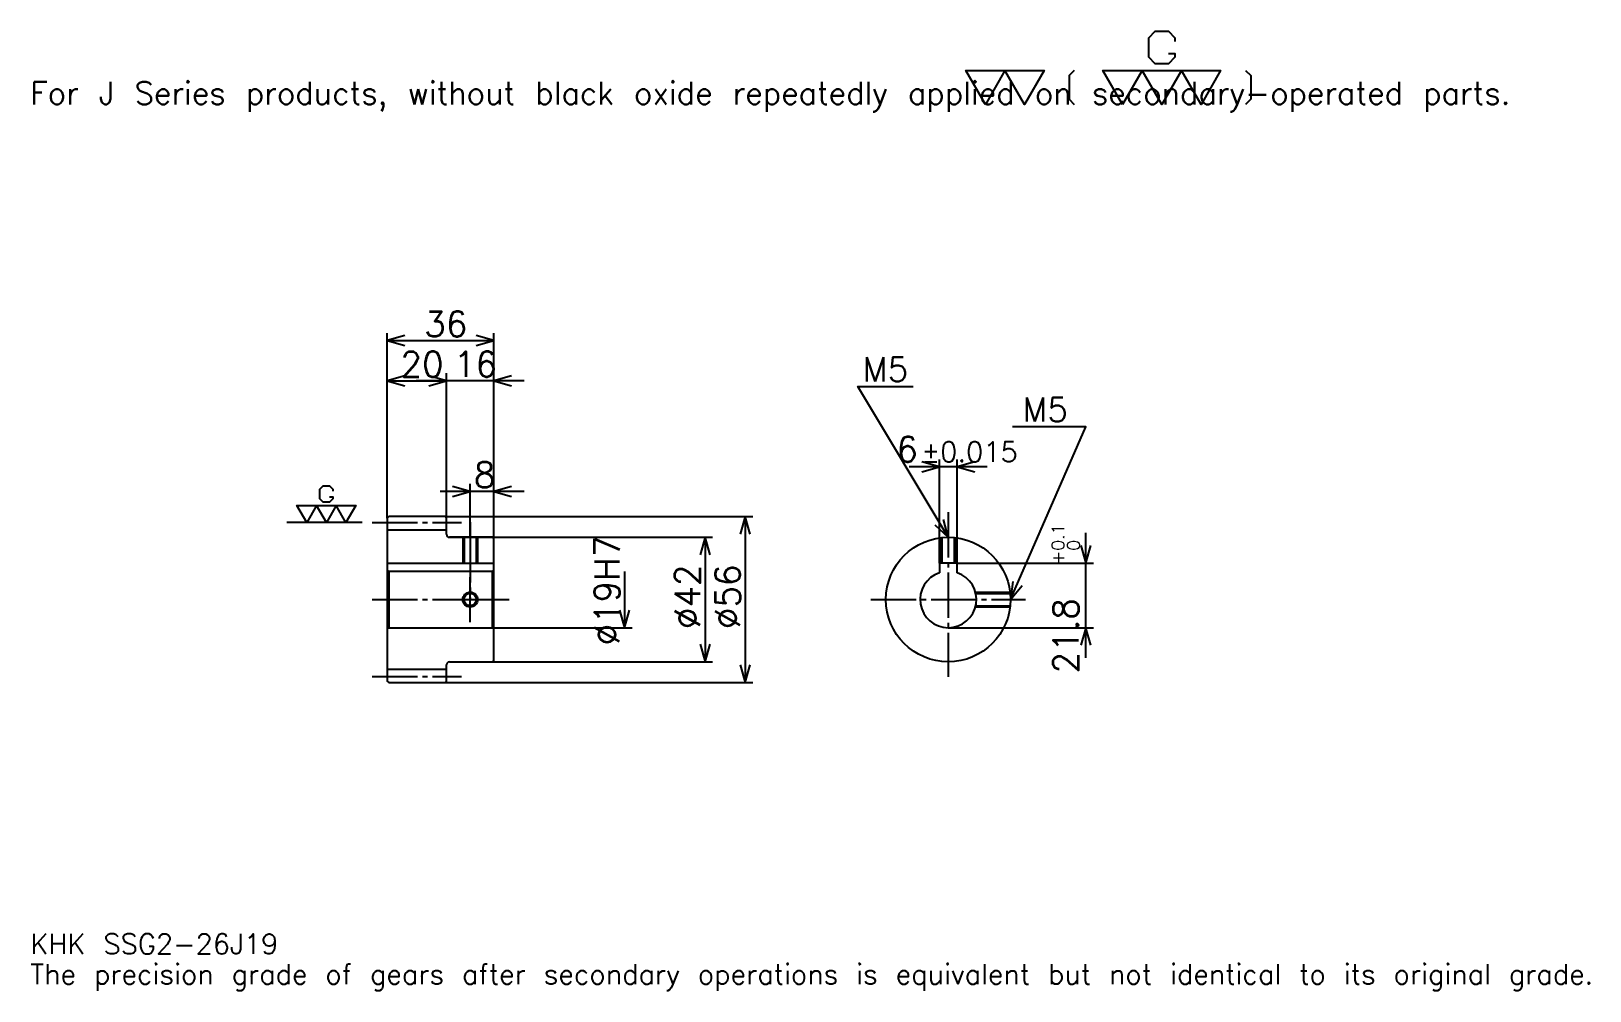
# Model space of a CAD drawing. Extents: x 17 to 543, y 6 to 330.
import ezdxf

# ---------------------------------------------------------------- set-up
doc = ezdxf.new("R2010")
doc.units = 0
doc.linetypes.add('DASHDOT', pattern=[20.347826, 15.26087, -1.695652, 1.695652, -1.695652])
doc.layers.get('0').update_dxf_attribs({"linetype": 'CONTINUOUS'})
doc.layers.add('DASHDOT', color=6, linetype='DASHDOT')
doc.styles.add('KANJI', font='TXT', dxfattribs={"bigfont": 'BIGFONT'})

msp = doc.modelspace()

# ---------------------------------------------------------------- linework, layer by layer
at = {"color": 5}
for p, q in [((137.347839, 166.195648), (137.347839, 228.086945)), ((173.347839, 166.195648), (173.347839, 228.086945)), ((137.347839, 225.543472), (173.347839, 225.543472)), ((137.347839, 211.978256), (157.347839, 211.978256)), ((183.521759, 211.978256), (147.17392, 211.978256)), ((157.347839, 166.195648), (157.347839, 214.521729)), ((323.608704, 150.495651), (323.608704, 185.478256)), ((329.608704, 150.495651), (329.608704, 185.478256)), ((339.782623, 182.934784), (313.434784, 182.934784)), ((183.521759, 174.673904), (155.17392, 174.673904)), ((165.347839, 166.195648), (165.347839, 177.217392)), ((137.347839, 165.695648), (137.347839, 166.195648)), ((156.847839, 166.195648), (173.347839, 166.195648)), ((157.347839, 165.695648), (157.347839, 166.195648)), ((165.347839, 159.195648), (165.347839, 166.195648)), ((165.347839, 159.195648), (165.347839, 166.195648)), ((173.347839, 166.195648), (260.67392, 166.195648)), ((173.347839, 158.695648), (173.347839, 166.195648)), ((258.130432, 166.195648), (258.130432, 110.195648)), ((158.347839, 159.195648), (173.347839, 159.195648)), ((173.347839, 159.195648), (247.108704, 159.195648)), ((244.565231, 159.195648), (244.565231, 117.195648)), ((373.043488, 118.521736), (373.043488, 160.669556)), ((217.434799, 147.695648), (217.434799, 128.695648)), ((329.608704, 150.495651), (375.586975, 150.495651)), ((173.347839, 128.695648), (219.978271, 128.695648)), ((326.608704, 128.695648), (375.586975, 128.695648)), ((158.347839, 117.195648), (173.347839, 117.195648)), ((173.347839, 117.195648), (247.108704, 117.195648)), ((156.847839, 110.195648), (173.347839, 110.195648)), ((173.347839, 110.195648), (260.67392, 110.195648))]:
    msp.add_line(p, q, dxfattribs=at)
at = {"color": 7}
msp.add_line((128.869583, 164.195648), (103.434799, 164.195648), dxfattribs=at)
at = {"color": 4}
for p, q in [((137.347839, 161.695648), (157.347839, 161.695648)), ((137.347839, 150.495651), (173.347839, 150.495651)), ((137.847839, 147.695648), (137.847839, 128.695648)), ((172.847839, 147.695648), (173.347839, 148.195648)), ((172.847839, 128.695648), (173.347839, 128.195648)), ((137.347839, 114.695648), (157.347839, 114.695648))]:
    msp.add_line(p, q, dxfattribs=at)
at = {"color": 7}
for points in [[(400.852173, 322.411285), (403.056519, 322.411285), (403.056519, 321.088684), (400.852173, 318.884338), (396.443481, 318.884338), (394.239136, 321.088684), (394.239136, 327.701721), (396.443481, 329.906067), (400.852173, 329.906067), (403.056519, 327.701721), (403.056519, 326.37912)], [(339.130432, 305.217377), (332.517395, 316.679993), (358.969574, 316.679993), (352.356506, 305.217377), (345.743469, 316.679993), (339.130432, 305.217377)], [(369.109558, 316.679993), (367.346069, 314.916504), (367.346069, 306.980865), (369.109558, 305.217377)], [(385.421722, 305.217377), (378.808685, 316.679993), (418.486938, 316.679993), (411.873901, 305.217377), (405.260864, 316.679993), (398.647827, 305.217377), (392.03479, 316.679993), (385.421722, 305.217377)], [(426.863464, 316.679993), (428.626953, 314.916504), (428.626953, 306.980865), (426.863464, 305.217377)], [(117.932625, 172.792603), (119.034798, 172.792603), (119.034798, 172.131302), (117.932625, 171.029129), (115.728271, 171.029129), (114.626099, 172.131302), (114.626099, 175.43782), (115.728271, 176.539993), (117.932625, 176.539993), (119.034798, 175.43782), (119.034798, 174.77652)], [(110.217407, 164.195648), (106.910881, 169.926956), (126.750015, 169.926956), (123.443489, 164.195648), (120.136971, 169.926956), (116.830444, 164.195648), (113.523926, 169.926956), (110.217407, 164.195648)]]:
    msp.add_lwpolyline(points, dxfattribs=at)
at = {"color": 5}
for points in [[(143.282623, 227.239136), (137.347839, 225.543472), (143.282623, 223.847809)], [(167.413055, 223.847809), (173.347839, 225.543472), (167.413055, 227.239136)], [(143.282623, 213.67392), (137.347839, 211.978256), (143.282623, 210.282593)], [(151.413055, 210.282593), (157.347839, 211.978256), (151.413055, 213.67392)], [(151.413055, 210.282593), (157.347839, 211.978256), (151.413055, 213.67392)], [(179.282623, 213.67392), (173.347839, 211.978256), (179.282623, 210.282593)], [(326.608704, 159.195648), (296.086975, 210.065216), (314.739136, 210.065216)], [(347.608704, 138.195648), (373.043488, 196.5), (348.286957, 196.5)], [(317.67392, 181.239136), (323.608704, 182.934784), (317.67392, 184.630432)], [(335.543488, 184.630432), (329.608704, 182.934784), (335.543488, 181.239136)], [(159.413055, 172.978256), (165.347839, 174.673904), (159.413055, 176.369568)], [(179.282623, 176.369568), (173.347839, 174.673904), (179.282623, 172.978256)], [(259.826111, 160.260864), (258.130432, 166.195648), (256.434784, 160.260864)], [(322.101257, 163.412277), (326.608704, 159.195648), (325.009277, 165.157089)], [(246.260895, 153.260864), (244.565231, 159.195648), (242.869568, 153.260864)], [(371.347839, 156.430435), (373.043488, 150.495651), (374.739136, 156.430435)], [(348.427521, 144.313354), (347.608704, 138.195648), (351.53595, 142.957352)], [(215.739136, 134.630432), (217.434799, 128.695648), (219.130463, 134.630432)], [(374.739136, 122.760864), (373.043488, 128.695648), (371.347839, 122.760864)], [(242.869568, 123.130432), (244.565231, 117.195648), (246.260895, 123.130432)], [(256.434784, 116.130432), (258.130432, 110.195648), (259.826111, 116.130432)]]:
    msp.add_lwpolyline(points, dxfattribs=at)
at = {"color": 4}
for points in [[(157.347839, 160.195648), (157.347839, 165.695648), (156.847839, 166.195648), (137.847839, 166.195648), (137.347839, 165.695648), (137.347839, 128.195648)], [(158.347839, 117.195648), (172.847839, 117.195648), (173.347839, 117.695648), (173.347839, 158.695648), (172.847839, 159.195648), (158.347839, 159.195648)], [(162.847839, 159.195648), (162.847839, 150.495651)], [(163.282837, 159.195648), (163.282837, 150.495651)], [(167.412842, 159.195648), (167.412842, 150.495651)], [(167.847839, 159.195648), (167.847839, 150.495651)], [(324.108704, 150.495651), (324.108704, 159.04631)], [(324.543701, 150.495651), (324.543701, 159.093872)], [(328.673706, 150.495651), (328.673706, 159.093872)], [(329.108704, 150.495651), (329.108704, 159.04631)], [(137.347839, 128.195648), (137.847839, 128.695648), (172.847839, 128.695648), (172.847839, 147.695648), (137.847839, 147.695648), (137.347839, 148.195648)], [(329.608704, 147.209534), (329.608704, 150.495651), (323.608704, 150.495651), (323.608704, 147.209534)], [(335.773865, 140.695648), (347.459351, 140.695648)], [(335.881561, 140.260651), (347.506927, 140.260651)], [(335.773865, 135.695648), (347.459351, 135.695648)], [(335.881561, 136.130646), (347.506927, 136.130646)], [(137.347839, 128.195648), (137.347839, 110.695648), (137.847839, 110.195648), (156.847839, 110.195648), (157.347839, 110.695648), (157.347839, 116.195648)]]:
    msp.add_lwpolyline(points, dxfattribs=at)
for centre, radius in [((326.608704, 138.195648), 21), ((165.347839, 138.195648), 2.065)]:
    msp.add_circle(centre, radius, dxfattribs=at)
at = {"color": 7}
msp.add_circle((165.347839, 138.195648), 2.5, dxfattribs=at)
at = {"color": 4}
for centre, radius, start, end in [((158.347839, 160.195648), 1, 180, 270), ((326.608704, 138.195648), 9.5, 108.40848033, 71.59151967), ((158.347839, 116.195648), 1, 90, 180)]:
    msp.add_arc(centre, radius, start, end, dxfattribs=at)
at = {"layer": 'DASHDOT', "color": 7}
for p, q in [((132.26088, 164.195648), (162.434799, 164.195648)), ((326.608704, 167.673904), (326.608704, 112.108688)), ((165.347839, 159.195648), (165.347839, 138.195648)), ((132.26088, 138.195648), (178.434799, 138.195648)), ((300.521759, 138.195648), (352.695679, 138.195648)), ((132.26088, 112.195648), (162.434799, 112.195648))]:
    msp.add_line(p, q, dxfattribs=at)
for points in [[(165.347839, 164.282608), (165.347839, 145.408691)], [(165.347839, 130.608688), (165.347839, 145.782608)], [(157.76088, 138.195648), (172.934799, 138.195648)]]:
    msp.add_lwpolyline(points, dxfattribs=at)

# ---------------------------------------------------------------- texts
at = {"color": 7, "style": 'KANJI'}
for s, height, p in [('For J Series products, without black oxide repeatedly applied on secondary-operated parts.', 7.630435, (16.956522, 305.217377)), ('36', 8.478261, (149.836975, 226.899994)), ('20', 8.478261, (141.836975, 213.334778)), ('16', 8.478261, (159.836975, 213.334778)), ('M5', 8.139131, (297.782623, 211.760864)), ('M5', 8.139131, (351.678284, 198.195648)), ('6', 8.478261, (309.10791, 184.630432)), ('%%p0.015', 6.782609, (317.500336, 184.630432)), ('8', 8.478261, (166.592407, 176.030426)), ('KHK SSG2-26J19', 6.782609, (16.956522, 18.652174)), ('The precision grade of gears after secondary operations is equivalent but not identical to its original grade.', 6.782609, (16.956522, 8.478261))]:
    msp.add_text(s, height=height, dxfattribs=at).set_placement(p)
for s, height, p in [('%%c19H7', 8.478261, (215.739136, 122.722824)), ('0.1', 4.23913, (365.752197, 154.686188)), ('0', 4.23913, (371.008698, 154.686188)), ('+', 4.23913, (365.752197, 149.938354)), ('%%c42', 8.478261, (242.869568, 128.233688)), ('%%c56', 8.478261, (256.434784, 128.233688)), ('21.8', 8.478261, (370.5, 113.241089))]:
    msp.add_text(s, height=height, rotation=90, dxfattribs=at).set_placement(p)

doc.saveas('drawing.dxf')
